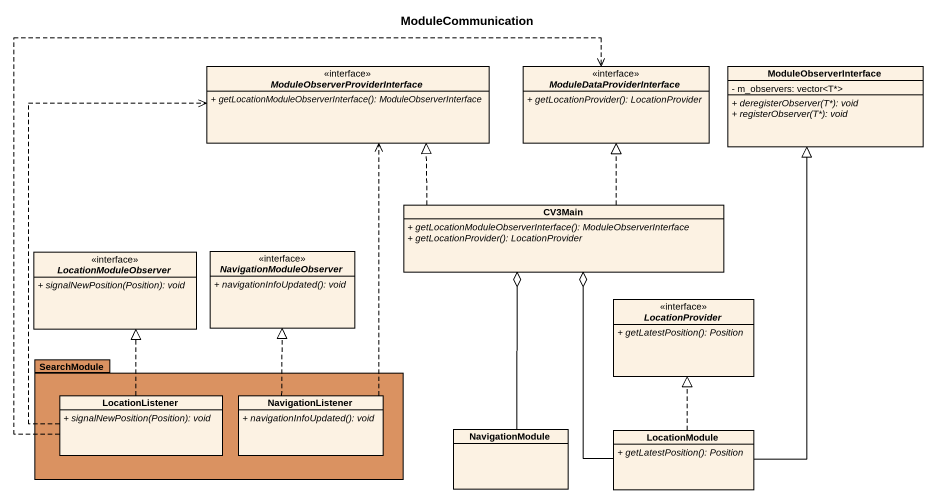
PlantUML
@startuml
title ModuleCommunication
hide circle
hide empty members
skinparam classAttributeIconSize 0
interface "ModuleObserverProviderInterface" as ModuleObserverProviderInterf <<interface>> {
  {abstract} + getLocationModuleObserverInterface(): ModuleObserverInterface
}
interface ModuleDataProviderInterface <<interface>> {
  {abstract} + getLocationProvider(): LocationProvider
}
class ModuleObserverInterface {
  - m_observers: vector<T*>
  {abstract} + deregisterObserver(T*): void
  {abstract} + registerObserver(T*): void
}
class CV3Main {
  {abstract} + getLocationModuleObserverInterface(): ModuleObserverInterface
  {abstract} + getLocationProvider(): LocationProvider
}
interface LocationModuleObserver <<interface>> {
  {abstract} + signalNewPosition(Position): void
}
interface NavigationModuleObserver <<interface>> {
  {abstract} + navigationInfoUpdated(): void
}
interface LocationProvider <<interface>> {
  {abstract} + getLatestPosition(): Position
}
package SearchModule #DA9261 {
  class LocationListener {
    {abstract} + signalNewPosition(Position): void
  }
  class NavigationListener {
    {abstract} + navigationInfoUpdated(): void
  }
}
class NavigationModule
class LocationModule {
  {abstract} + getLatestPosition(): Position
}
CV3Main .up.|> ModuleObserverProviderInterf
CV3Main .up.|> ModuleDataProviderInterface
LocationListener .up.> ModuleObserverProviderInterf
LocationListener .up.> ModuleDataProviderInterface
LocationListener .up.|> LocationModuleObserver
NavigationListener .up.> ModuleObserverProviderInterf
NavigationListener .up.|> NavigationModuleObserver
NavigationModule -up-o CV3Main
LocationModule -up-|> ModuleObserverInterface
LocationModule -up-o CV3Main
LocationModule .up.|> LocationProvider
@enduml
